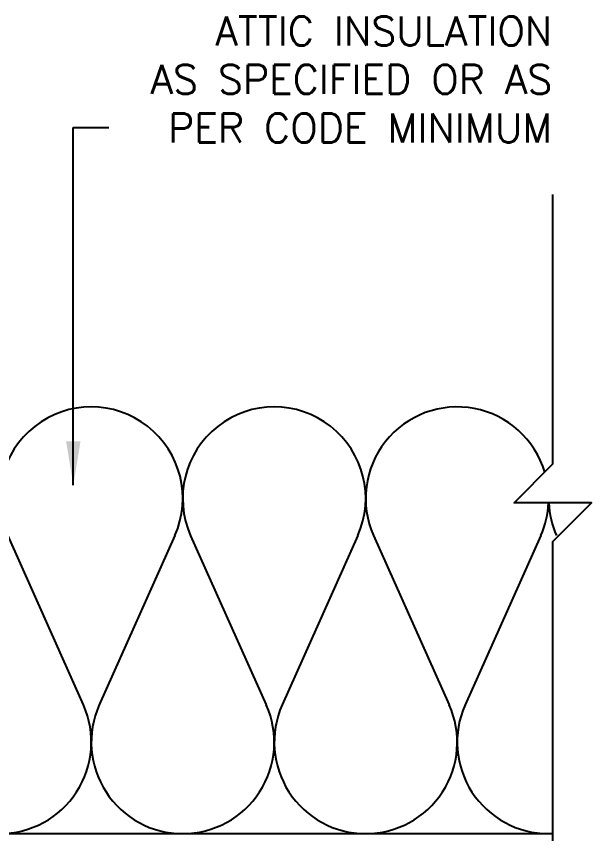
# Model space of a CAD drawing. Header units: inches. Extents: x -106.4 to -52.2, y 188.5 to 264.2.
# Drawn here: x -67.07 to -52.25, y 239.8 to 260.86 of the extents above; entities that cross this region are included whole.
import ezdxf

# ---------------------------------------------------------------- set-up
doc = ezdxf.new("R2010")
doc.units = ezdxf.units.IN
doc.header["$LTSCALE"] = 0.5
doc.header["$MEASUREMENT"] = 0
for name, color, linetype in [('HATCH', 12, 'Continuous'), ('LINE9', 9, 'Continuous'), ('TEXT', 4, 'Continuous')]:
    doc.layers.add(name, color=color, linetype=linetype)
doc.styles.add('DIM', font='romans.shx', dxfattribs={"width": 0.7})
doc.styles.add('ROMANS', font='romans')
doc.dimstyles.new('ext', dxfattribs={"dimscale": 12, "dimtxt": 0.09375, "dimasz": 0.09375, "dimexe": 0.09375, "dimexo": 0.0625, "dimgap": 0.0625, "dimtad": 0, "dimjust": 1, "dimdec": 1, "dimzin": 3, "dimdsep": 46, "dimlunit": 4, "dimtxsty": 'DIM', "dimcen": 0.09, "dimdle": 0.09375, "dimclrt": 4, "dimadec": 0, "dimazin": 0, "dimtfac": 1, "dimtdec": 1, "dimtmove": 2, "dimatfit": 3, "dimfxl": 0, "dimfrac": 2, "dimtolj": 1, "dimtzin": 0, "dimarcsym": 0})

# ---------------------------------------------------------------- blocks, each defined once
blk = doc.blocks.new('Batt2x10')
for p, q in [((6.634, 3.896), (2.866, 2.213)), ((6.635, 0.178), (2.865, 1.859))]:
    blk.add_line(p, q)
for centre, start, end in [((2.036, 4.071), 180, 294.0694), ((7.464, 2.037), 245.9664, 114.0694), ((2.036, 0), 65.9664, 180)]:
    blk.add_arc(centre, 2.036, start, end)

msp = doc.modelspace()

# ---------------------------------------------------------------- linework, layer by layer
at = {"layer": 'HATCH'}
for p, q in [((-57.865, 247.478), (-55.916, 243.115)), ((-53.56, 247.479), (-55.507, 243.113))]:
    msp.add_line(p, q, dxfattribs=at)
for centre, start, end in [((-55.713, 248.439), 16.7341, 204.0694), ((-55.713, 248.439), 335.9664, 357.2237), ((-58.068, 242.153), 270, 24.0694), ((-53.354, 242.153), 155.9664, 270)]:
    msp.add_arc(centre, 2.357, start, end, dxfattribs=at)
at = {"layer": 'HATCH', "color": 12}
msp.add_arc((-50.998, 248.439), 2.357, 182.7763, 204.0694, dxfattribs=at)
at = {"layer": 'LINE9'}
msp.add_line((-72.373, 239.796), (-53.248, 239.796), dxfattribs=at)
msp.add_lwpolyline([(-53.248, 237.576), (-53.248, 247.325), (-52.248, 248.325), (-54.248, 248.325), (-53.248, 249.325), (-53.248, 256.276)], dxfattribs=at)

# ---------------------------------------------------------------- block references
at = {"layer": 'HATCH', "color": 12, "xscale": 1.157894680141226, "yscale": 1.157894680141226, "zscale": 1.157894680141226, "rotation": 90}
for p in [(-62.782, 239.796), (-58.068, 239.796)]:
    msp.add_blockref('Batt2x10', p, dxfattribs=at)

# ---------------------------------------------------------------- texts
at = {"layer": 'TEXT', "insert": (-53.262, 259.239), "char_height": 0.75, "width": 13.06354, "attachment_point": 6, "style": 'ROMANS'}
msp.add_mtext('ATTIC INSULATION\\PAS SPECIFIED OR AS PER CODE MINIMUM ', dxfattribs=at)

# ---------------------------------------------------------------- leaders
at = {"layer": 'TEXT'}
msp.add_leader([(-65.602, 248.781), (-65.602, 258.001), (-64.687, 258.001)], dimstyle='ext', override={"dimgap": 0.0625, "dimtad": 0}, dxfattribs=at)

doc.saveas('drawing.dxf')
